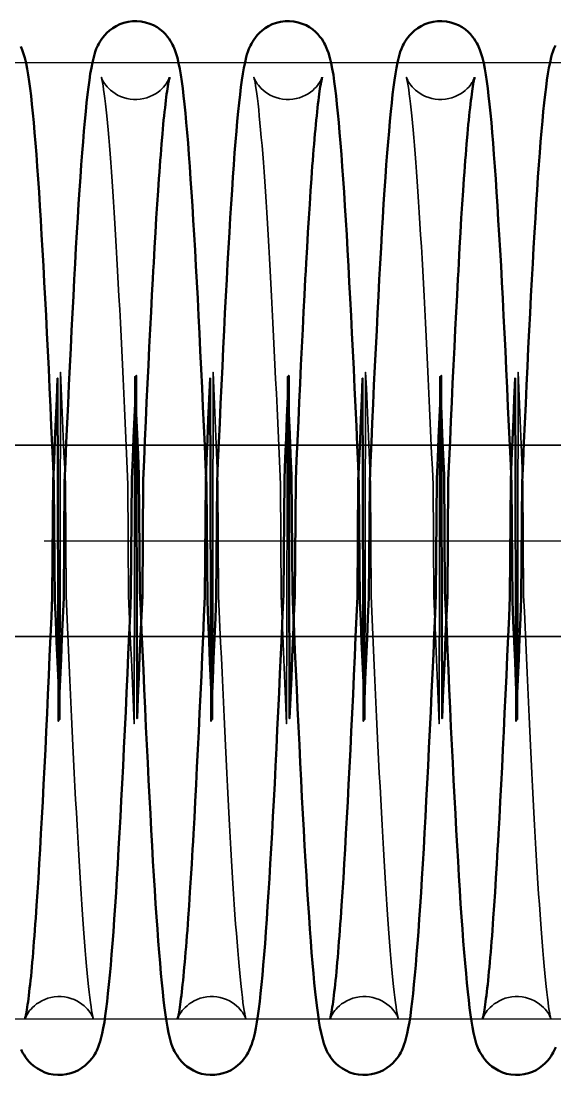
# Model space of a CAD drawing. Header units: millimetres. Extents: x 1448 to 104164, y -19509 to -89.
# Drawn here: x 58307.1 to 58362.9, y -3869 to -3758.8 of the extents above; entities that cross this region are included whole.
import ezdxf

# ---------------------------------------------------------------- set-up
doc = ezdxf.new("R2010")
doc.units = ezdxf.units.MM
doc.header["$LTSCALE"] = 60
doc.header["$MEASUREMENT"] = 0
doc.linetypes.add('CEN', pattern=[62, 60, -1, 0, -1])
doc.layers.get('0').update_dxf_attribs({"linetype": 'CONTINUOUS'})
doc.layers.add('cen', color=14, linetype='CONTINUOUS')
doc.layers.add('가려진 것(ISO)', color=7, linetype='CONTINUOUS', lineweight=35)
doc.layers.add('가시적인 것(ISO)', color=7, linetype='CONTINUOUS', lineweight=50)

# ---------------------------------------------------------------- blocks, each defined once
blk = doc.blocks.new('토션스프링 3')
at = {"layer": '가려진 것(ISO)', "flags": 128}
for points in [[(21462416.11, -50952857.63), (21462416.11, -50952857.65), (21462416.13, -50952857.7), (21462416.18, -50952857.81), (21462416.26, -50952857.97), (21462416.31, -50952858.07), (21462416.39, -50952858.19), (21462416.48, -50952858.33), (21462416.59, -50952858.48), (21462416.73, -50952858.65), (21462416.9, -50952858.82), (21462417.09, -50952859), (21462417.32, -50952859.18), (21462417.57, -50952859.35), (21462417.85, -50952859.51), (21462418.16, -50952859.65), (21462418.48, -50952859.77), (21462418.81, -50952859.86), (21462419.16, -50952859.92), (21462419.52, -50952859.95), (21462419.87, -50952859.95), (21462420.23, -50952859.92), (21462420.58, -50952859.85), (21462420.91, -50952859.76), (21462421.23, -50952859.64), (21462421.53, -50952859.49), (21462421.81, -50952859.33), (21462422.06, -50952859.16), (21462422.28, -50952858.98), (21462422.47, -50952858.8), (21462422.64, -50952858.62), (21462422.77, -50952858.46), (21462422.89, -50952858.31), (21462422.97, -50952858.17), (21462423.05, -50952858.06), (21462423.1, -50952857.95), (21462423.14, -50952857.87), (21462423.2, -50952857.74), (21462423.23, -50952857.67), (21462423.24, -50952857.63), (21462423.24, -50952857.63), (21462423.23, -50952857.67), (21462423.22, -50952857.73), (21462423.2, -50952857.81), (21462423.18, -50952857.91), (21462423.12, -50952858.17), (21462423.07, -50952858.51), (21462423, -50952858.9), (21462422.94, -50952859.35), (21462422.87, -50952859.86), (21462422.81, -50952860.41), (21462422.74, -50952861.02), (21462422.67, -50952861.68), (21462422.6, -50952862.38), (21462422.53, -50952863.13), (21462422.46, -50952863.92), (21462422.39, -50952864.76), (21462422.32, -50952865.64), (21462422.25, -50952866.56), (21462422.18, -50952867.52), (21462422.1, -50952868.53), (21462422.03, -50952869.57), (21462421.96, -50952870.65), (21462421.89, -50952871.77), (21462421.82, -50952872.92), (21462421.75, -50952874.11), (21462421.68, -50952875.33), (21462421.61, -50952876.58), (21462421.53, -50952877.86), (21462421.46, -50952879.18), (21462421.39, -50952880.53), (21462421.32, -50952881.9), (21462421.25, -50952883.31), (21462421.18, -50952884.74), (21462421.11, -50952886.2), (21462421.03, -50952887.68), (21462420.96, -50952889.18), (21462420.89, -50952890.7), (21462420.82, -50952892.23), (21462420.75, -50952893.79), (21462420.68, -50952895.37), (21462420.61, -50952896.96), (21462420.53, -50952898.58), (21462420.46, -50952900.21), (21462420.39, -50952911.85), (21462420.32, -50952913.5), (21462420.25, -50952915.16), (21462420.18, -50952916.83), (21462420.1, -50952918.5), (21462420.03, -50952920.18), (21462419.96, -50952921.86), (21462419.89, -50952923.54), (21462419.82, -50952925.23), (21462419.75, -50952888.93), (21462419.67, -50952890.62)], [(21462432.05, -50952857.63), (21462432.06, -50952857.65), (21462432.08, -50952857.7), (21462432.12, -50952857.81), (21462432.2, -50952857.97), (21462432.26, -50952858.07), (21462432.33, -50952858.19), (21462432.42, -50952858.33), (21462432.54, -50952858.48), (21462432.68, -50952858.65), (21462432.84, -50952858.82), (21462433.04, -50952859), (21462433.27, -50952859.18), (21462433.52, -50952859.35), (21462433.8, -50952859.51), (21462434.1, -50952859.65), (21462434.42, -50952859.77), (21462434.76, -50952859.86), (21462435.11, -50952859.92), (21462435.46, -50952859.95), (21462435.82, -50952859.95), (21462436.18, -50952859.92), (21462436.52, -50952859.85), (21462436.86, -50952859.76), (21462437.18, -50952859.64), (21462437.48, -50952859.49), (21462437.76, -50952859.33), (21462438.01, -50952859.16), (21462438.23, -50952858.98), (21462438.42, -50952858.8), (21462438.58, -50952858.62), (21462438.72, -50952858.46), (21462438.83, -50952858.31), (21462438.92, -50952858.17), (21462438.99, -50952858.06), (21462439.05, -50952857.95), (21462439.09, -50952857.87), (21462439.15, -50952857.74), (21462439.18, -50952857.67), (21462439.19, -50952857.63), (21462439.19, -50952857.63), (21462439.18, -50952857.67), (21462439.16, -50952857.73), (21462439.15, -50952857.81), (21462439.12, -50952857.91), (21462439.07, -50952858.17), (21462439.01, -50952858.51), (21462438.95, -50952858.9), (21462438.89, -50952859.35), (21462438.82, -50952859.86), (21462438.75, -50952860.41), (21462438.68, -50952861.02), (21462438.62, -50952861.68), (21462438.55, -50952862.38), (21462438.48, -50952863.13), (21462438.41, -50952863.92), (21462438.33, -50952864.76), (21462438.26, -50952865.64), (21462438.19, -50952866.56), (21462438.12, -50952867.52), (21462438.05, -50952868.53), (21462437.98, -50952869.57), (21462437.91, -50952870.65), (21462437.84, -50952871.77), (21462437.77, -50952872.92), (21462437.7, -50952874.11), (21462437.62, -50952875.33), (21462437.55, -50952876.58), (21462437.48, -50952877.86), (21462437.41, -50952879.18), (21462437.34, -50952880.53), (21462437.27, -50952881.9), (21462437.2, -50952883.31), (21462437.12, -50952884.74), (21462437.05, -50952886.2), (21462436.98, -50952887.68), (21462436.91, -50952889.18), (21462436.84, -50952890.7), (21462436.77, -50952892.23), (21462436.69, -50952893.79), (21462436.62, -50952895.37), (21462436.55, -50952896.96), (21462436.48, -50952898.58), (21462436.41, -50952900.21), (21462436.34, -50952911.85), (21462436.27, -50952913.5), (21462436.19, -50952915.16), (21462436.12, -50952916.83), (21462436.05, -50952918.5), (21462435.98, -50952920.18), (21462435.91, -50952921.86), (21462435.84, -50952923.54), (21462435.76, -50952925.23), (21462435.69, -50952888.93), (21462435.62, -50952890.62)], [(21462448, -50952857.63), (21462448.01, -50952857.65), (21462448.03, -50952857.7), (21462448.07, -50952857.81), (21462448.15, -50952857.97), (21462448.21, -50952858.07), (21462448.28, -50952858.19), (21462448.37, -50952858.33), (21462448.49, -50952858.48), (21462448.62, -50952858.65), (21462448.79, -50952858.82), (21462448.99, -50952859), (21462449.21, -50952859.18), (21462449.47, -50952859.35), (21462449.75, -50952859.51), (21462450.05, -50952859.65), (21462450.37, -50952859.77), (21462450.71, -50952859.86), (21462451.06, -50952859.92), (21462451.41, -50952859.95), (21462451.77, -50952859.95), (21462452.12, -50952859.92), (21462452.47, -50952859.85), (21462452.81, -50952859.76), (21462453.12, -50952859.64), (21462453.43, -50952859.49), (21462453.7, -50952859.33), (21462453.95, -50952859.16), (21462454.17, -50952858.98), (21462454.37, -50952858.8), (21462454.53, -50952858.62), (21462454.67, -50952858.46), (21462454.78, -50952858.31), (21462454.87, -50952858.17), (21462454.94, -50952858.06), (21462454.99, -50952857.95), (21462455.04, -50952857.87), (21462455.1, -50952857.74), (21462455.12, -50952857.67), (21462455.14, -50952857.63), (21462455.14, -50952857.63), (21462455.13, -50952857.67), (21462455.11, -50952857.73), (21462455.09, -50952857.81), (21462455.07, -50952857.91), (21462455.02, -50952858.17), (21462454.96, -50952858.51), (21462454.9, -50952858.9), (21462454.83, -50952859.35), (21462454.77, -50952859.86), (21462454.7, -50952860.41), (21462454.63, -50952861.02), (21462454.56, -50952861.68), (21462454.49, -50952862.38), (21462454.42, -50952863.13), (21462454.35, -50952863.92), (21462454.28, -50952864.76), (21462454.21, -50952865.64), (21462454.14, -50952866.56), (21462454.07, -50952867.52), (21462454, -50952868.53), (21462453.93, -50952869.57), (21462453.86, -50952870.65), (21462453.78, -50952871.77), (21462453.71, -50952872.92), (21462453.64, -50952874.11), (21462453.57, -50952875.33), (21462453.5, -50952876.58), (21462453.43, -50952877.86), (21462453.36, -50952879.18), (21462453.29, -50952880.53), (21462453.21, -50952881.9), (21462453.14, -50952883.31), (21462453.07, -50952884.74), (21462453, -50952886.2), (21462452.93, -50952887.68), (21462452.86, -50952889.18), (21462452.78, -50952890.7), (21462452.71, -50952892.23), (21462452.64, -50952893.79), (21462452.57, -50952895.37), (21462452.5, -50952896.96), (21462452.43, -50952898.58), (21462452.36, -50952900.21), (21462452.28, -50952911.85), (21462452.21, -50952913.5), (21462452.14, -50952915.16), (21462452.07, -50952916.83), (21462452, -50952918.5), (21462451.93, -50952920.18), (21462451.85, -50952921.86), (21462451.78, -50952923.54), (21462451.71, -50952925.23), (21462451.64, -50952888.93), (21462451.57, -50952890.62)], [(21462415.27, -50952956.08), (21462415.26, -50952956.06), (21462415.24, -50952956.01), (21462415.2, -50952955.9), (21462415.12, -50952955.74), (21462415.06, -50952955.64), (21462414.99, -50952955.52), (21462414.9, -50952955.38), (21462414.79, -50952955.23), (21462414.65, -50952955.06), (21462414.48, -50952954.89), (21462414.28, -50952954.71), (21462414.06, -50952954.53), (21462413.8, -50952954.36), (21462413.52, -50952954.2), (21462413.22, -50952954.06), (21462412.9, -50952953.94), (21462412.56, -50952953.85), (21462412.22, -50952953.79), (21462411.86, -50952953.76), (21462411.51, -50952953.76), (21462411.15, -50952953.79), (21462410.8, -50952953.86), (21462410.47, -50952953.95), (21462410.15, -50952954.07), (21462409.85, -50952954.21), (21462409.57, -50952954.37), (21462409.32, -50952954.55), (21462409.1, -50952954.73), (21462408.91, -50952954.91), (21462408.74, -50952955.08), (21462408.61, -50952955.25), (21462408.49, -50952955.4), (21462408.4, -50952955.53), (21462408.33, -50952955.65), (21462408.28, -50952955.75), (21462408.23, -50952955.84), (21462408.18, -50952955.97), (21462408.15, -50952956.04), (21462408.13, -50952956.08), (21462408.13, -50952956.08), (21462408.14, -50952956.04), (21462408.16, -50952955.99), (21462408.18, -50952955.9), (21462408.2, -50952955.8), (21462408.25, -50952955.54), (21462408.31, -50952955.21), (21462408.37, -50952954.82), (21462408.43, -50952954.37), (21462408.5, -50952953.86), (21462408.56, -50952953.3), (21462408.63, -50952952.69), (21462408.7, -50952952.03), (21462408.78, -50952951.32), (21462408.85, -50952950.57), (21462408.92, -50952949.77), (21462408.99, -50952948.93), (21462409.06, -50952948.05), (21462409.13, -50952947.13), (21462409.2, -50952946.17), (21462409.27, -50952945.16), (21462409.34, -50952944.12), (21462409.42, -50952943.03), (21462409.49, -50952941.92), (21462409.56, -50952940.76), (21462409.63, -50952939.57), (21462409.7, -50952938.35), (21462409.77, -50952937.1), (21462409.84, -50952935.82), (21462409.91, -50952934.51), (21462409.99, -50952933.16), (21462410.06, -50952931.78), (21462410.13, -50952930.38), (21462410.2, -50952928.95), (21462410.27, -50952927.49), (21462410.34, -50952926.01), (21462410.42, -50952924.51), (21462410.49, -50952922.99), (21462410.56, -50952921.45), (21462410.63, -50952919.89), (21462410.7, -50952918.32), (21462410.77, -50952916.73), (21462410.84, -50952915.12), (21462410.91, -50952913.49), (21462410.99, -50952911.85), (21462411.06, -50952900.2), (21462411.13, -50952898.54), (21462411.2, -50952896.87), (21462411.27, -50952895.2), (21462411.34, -50952893.52), (21462411.42, -50952891.84), (21462411.49, -50952890.15), (21462411.56, -50952888.47), (21462411.63, -50952924.78), (21462411.7, -50952923.09)], [(21462431.22, -50952956.08), (21462431.21, -50952956.06), (21462431.19, -50952956.01), (21462431.15, -50952955.9), (21462431.07, -50952955.74), (21462431.01, -50952955.64), (21462430.94, -50952955.52), (21462430.85, -50952955.38), (21462430.73, -50952955.23), (21462430.59, -50952955.06), (21462430.43, -50952954.89), (21462430.23, -50952954.71), (21462430.01, -50952954.53), (21462429.75, -50952954.36), (21462429.47, -50952954.2), (21462429.17, -50952954.06), (21462428.85, -50952953.94), (21462428.51, -50952953.85), (21462428.16, -50952953.79), (21462427.81, -50952953.76), (21462427.45, -50952953.76), (21462427.1, -50952953.79), (21462426.75, -50952953.86), (21462426.42, -50952953.95), (21462426.1, -50952954.07), (21462425.8, -50952954.21), (21462425.52, -50952954.37), (21462425.27, -50952954.55), (21462425.05, -50952954.73), (21462424.85, -50952954.91), (21462424.69, -50952955.08), (21462424.55, -50952955.25), (21462424.44, -50952955.4), (21462424.35, -50952955.53), (21462424.28, -50952955.65), (21462424.22, -50952955.75), (21462424.18, -50952955.84), (21462424.12, -50952955.97), (21462424.09, -50952956.04), (21462424.08, -50952956.08), (21462424.08, -50952956.08), (21462424.09, -50952956.04), (21462424.1, -50952955.99), (21462424.12, -50952955.9), (21462424.15, -50952955.8), (21462424.2, -50952955.54), (21462424.26, -50952955.21), (21462424.32, -50952954.82), (21462424.38, -50952954.37), (21462424.44, -50952953.86), (21462424.51, -50952953.3), (21462424.58, -50952952.69), (21462424.65, -50952952.03), (21462424.72, -50952951.32), (21462424.79, -50952950.57), (21462424.87, -50952949.77), (21462424.94, -50952948.93), (21462425.01, -50952948.05), (21462425.08, -50952947.13), (21462425.15, -50952946.17), (21462425.22, -50952945.16), (21462425.29, -50952944.12), (21462425.36, -50952943.03), (21462425.43, -50952941.92), (21462425.5, -50952940.76), (21462425.58, -50952939.57), (21462425.65, -50952938.35), (21462425.72, -50952937.1), (21462425.79, -50952935.82), (21462425.86, -50952934.51), (21462425.93, -50952933.16), (21462426, -50952931.78), (21462426.08, -50952930.38), (21462426.15, -50952928.95), (21462426.22, -50952927.49), (21462426.29, -50952926.01), (21462426.36, -50952924.51), (21462426.43, -50952922.99), (21462426.5, -50952921.45), (21462426.58, -50952919.89), (21462426.65, -50952918.32), (21462426.72, -50952916.73), (21462426.79, -50952915.12), (21462426.86, -50952913.49), (21462426.93, -50952911.85), (21462427.01, -50952900.2), (21462427.08, -50952898.54), (21462427.15, -50952896.87), (21462427.22, -50952895.2), (21462427.29, -50952893.52), (21462427.36, -50952891.84), (21462427.43, -50952890.15), (21462427.51, -50952888.47), (21462427.58, -50952924.78), (21462427.65, -50952923.09)], [(21462447.16, -50952956.08), (21462447.16, -50952956.06), (21462447.14, -50952956.01), (21462447.09, -50952955.9), (21462447.02, -50952955.74), (21462446.96, -50952955.64), (21462446.89, -50952955.52), (21462446.79, -50952955.38), (21462446.68, -50952955.23), (21462446.54, -50952955.06), (21462446.37, -50952954.89), (21462446.18, -50952954.71), (21462445.95, -50952954.53), (21462445.7, -50952954.36), (21462445.42, -50952954.2), (21462445.12, -50952954.06), (21462444.8, -50952953.94), (21462444.46, -50952953.85), (21462444.11, -50952953.79), (21462443.75, -50952953.76), (21462443.4, -50952953.76), (21462443.05, -50952953.79), (21462442.7, -50952953.86), (21462442.36, -50952953.95), (21462442.04, -50952954.07), (21462441.74, -50952954.21), (21462441.47, -50952954.37), (21462441.21, -50952954.55), (21462440.99, -50952954.73), (21462440.8, -50952954.91), (21462440.64, -50952955.08), (21462440.5, -50952955.25), (21462440.39, -50952955.4), (21462440.3, -50952955.53), (21462440.23, -50952955.65), (21462440.17, -50952955.75), (21462440.13, -50952955.84), (21462440.07, -50952955.97), (21462440.04, -50952956.04), (21462440.03, -50952956.08), (21462440.03, -50952956.08), (21462440.04, -50952956.04), (21462440.05, -50952955.99), (21462440.07, -50952955.9), (21462440.09, -50952955.8), (21462440.15, -50952955.54), (21462440.2, -50952955.21), (21462440.26, -50952954.82), (21462440.33, -50952954.37), (21462440.39, -50952953.86), (21462440.46, -50952953.3), (21462440.53, -50952952.69), (21462440.6, -50952952.03), (21462440.67, -50952951.32), (21462440.74, -50952950.57), (21462440.81, -50952949.77), (21462440.88, -50952948.93), (21462440.95, -50952948.05), (21462441.02, -50952947.13), (21462441.1, -50952946.17), (21462441.17, -50952945.16), (21462441.24, -50952944.12), (21462441.31, -50952943.03), (21462441.38, -50952941.92), (21462441.45, -50952940.76), (21462441.52, -50952939.57), (21462441.59, -50952938.35), (21462441.67, -50952937.1), (21462441.74, -50952935.82), (21462441.81, -50952934.51), (21462441.88, -50952933.16), (21462441.95, -50952931.78), (21462442.02, -50952930.38), (21462442.09, -50952928.95), (21462442.17, -50952927.49), (21462442.24, -50952926.01), (21462442.31, -50952924.51), (21462442.38, -50952922.99), (21462442.45, -50952921.45), (21462442.52, -50952919.89), (21462442.59, -50952918.32), (21462442.67, -50952916.73), (21462442.74, -50952915.12), (21462442.81, -50952913.49), (21462442.88, -50952911.85), (21462442.95, -50952900.2), (21462443.02, -50952898.54), (21462443.1, -50952896.87), (21462443.17, -50952895.2), (21462443.24, -50952893.52), (21462443.31, -50952891.84), (21462443.38, -50952890.15), (21462443.45, -50952888.47), (21462443.52, -50952924.78), (21462443.6, -50952923.09)], [(21462463.11, -50952956.08), (21462463.1, -50952956.06), (21462463.08, -50952956.01), (21462463.04, -50952955.9), (21462462.96, -50952955.74), (21462462.9, -50952955.64), (21462462.83, -50952955.52), (21462462.74, -50952955.38), (21462462.63, -50952955.23), (21462462.49, -50952955.06), (21462462.32, -50952954.89), (21462462.12, -50952954.71), (21462461.9, -50952954.53), (21462461.65, -50952954.36), (21462461.37, -50952954.2), (21462461.06, -50952954.06), (21462460.74, -50952953.94), (21462460.41, -50952953.85), (21462460.06, -50952953.79), (21462459.7, -50952953.76), (21462459.35, -50952953.76), (21462458.99, -50952953.79), (21462458.64, -50952953.86), (21462458.31, -50952953.95), (21462457.99, -50952954.07), (21462457.69, -50952954.21), (21462457.41, -50952954.37), (21462457.16, -50952954.55), (21462456.94, -50952954.73), (21462456.75, -50952954.91), (21462456.58, -50952955.08), (21462456.45, -50952955.25), (21462456.33, -50952955.4), (21462456.24, -50952955.53), (21462456.17, -50952955.65), (21462456.12, -50952955.75), (21462456.07, -50952955.84), (21462456.02, -50952955.97), (21462455.99, -50952956.04), (21462455.97, -50952956.08), (21462455.97, -50952956.08), (21462455.98, -50952956.04), (21462456, -50952955.99), (21462456.02, -50952955.9), (21462456.04, -50952955.8), (21462456.09, -50952955.54), (21462456.15, -50952955.21), (21462456.21, -50952954.82), (21462456.27, -50952954.37), (21462456.34, -50952953.86), (21462456.41, -50952953.3), (21462456.47, -50952952.69), (21462456.55, -50952952.03), (21462456.62, -50952951.32), (21462456.69, -50952950.57), (21462456.76, -50952949.77), (21462456.83, -50952948.93), (21462456.9, -50952948.05), (21462456.97, -50952947.13), (21462457.04, -50952946.17), (21462457.11, -50952945.16), (21462457.18, -50952944.12), (21462457.26, -50952943.03), (21462457.33, -50952941.92), (21462457.4, -50952940.76), (21462457.47, -50952939.57), (21462457.54, -50952938.35), (21462457.61, -50952937.1), (21462457.68, -50952935.82), (21462457.75, -50952934.51), (21462457.83, -50952933.16), (21462457.9, -50952931.78), (21462457.97, -50952930.38), (21462458.04, -50952928.95), (21462458.11, -50952927.49), (21462458.18, -50952926.01), (21462458.26, -50952924.51), (21462458.33, -50952922.99), (21462458.4, -50952921.45), (21462458.47, -50952919.89), (21462458.54, -50952918.32), (21462458.61, -50952916.73), (21462458.68, -50952915.12), (21462458.76, -50952913.49), (21462458.83, -50952911.85), (21462458.9, -50952900.2), (21462458.97, -50952898.54), (21462459.04, -50952896.87), (21462459.11, -50952895.2), (21462459.19, -50952893.52), (21462459.26, -50952891.84), (21462459.33, -50952890.15), (21462459.4, -50952888.47), (21462459.47, -50952924.78), (21462459.54, -50952923.09)]]:
    blk.add_lwpolyline(points, dxfattribs=at)
at = {"layer": '가시적인 것(ISO)', "flags": 128}
for points in [[(21462407.66, -50952854.31), (21462407.82, -50952854.66), (21462407.94, -50952854.97), (21462408.02, -50952855.25), (21462408.09, -50952855.53), (21462408.22, -50952856.08), (21462408.34, -50952856.66), (21462408.45, -50952857.28), (21462408.55, -50952857.94), (21462408.64, -50952858.66), (21462408.74, -50952859.45), (21462408.84, -50952860.3), (21462408.93, -50952861.22), (21462409.02, -50952862.21), (21462409.12, -50952863.26), (21462409.21, -50952864.37), (21462409.3, -50952865.55), (21462409.4, -50952866.79), (21462409.49, -50952868.08), (21462409.58, -50952869.44), (21462409.67, -50952870.86), (21462409.76, -50952872.33), (21462409.85, -50952873.87), (21462409.95, -50952875.46), (21462410.04, -50952877.1), (21462410.13, -50952878.79), (21462410.22, -50952880.52), (21462410.31, -50952882.3), (21462410.4, -50952884.11), (21462410.5, -50952885.97), (21462410.59, -50952887.87), (21462410.68, -50952889.81), (21462410.77, -50952891.79), (21462410.86, -50952893.79), (21462410.96, -50952895.83), (21462411.05, -50952897.88), (21462411.14, -50952899.96), (21462411.23, -50952912.05), (21462411.32, -50952914.16), (21462411.41, -50952916.29), (21462411.5, -50952918.44), (21462411.6, -50952920.6), (21462411.69, -50952922.76), (21462411.78, -50952924.93), (21462411.87, -50952889.1), (21462411.96, -50952891.26), (21462412.05, -50952893.41), (21462412.14, -50952895.55), (21462412.24, -50952897.69), (21462412.33, -50952899.82), (21462412.42, -50952911.94), (21462412.51, -50952914.04), (21462412.6, -50952916.11), (21462412.7, -50952918.16), (21462412.79, -50952920.18), (21462412.88, -50952922.16), (21462412.97, -50952924.12), (21462413.06, -50952926.04), (21462413.15, -50952927.93), (21462413.24, -50952929.78), (21462413.34, -50952931.59), (21462413.43, -50952933.35), (21462413.52, -50952935.07), (21462413.61, -50952936.73), (21462413.66, -50952937.54), (21462413.7, -50952938.34), (21462413.79, -50952939.89), (21462413.88, -50952941.39), (21462413.97, -50952942.84), (21462414.07, -50952944.23), (21462414.16, -50952945.55), (21462414.2, -50952946.19), (21462414.25, -50952946.81), (21462414.29, -50952947.42), (21462414.34, -50952948), (21462414.38, -50952948.57), (21462414.43, -50952949.12), (21462414.47, -50952949.66), (21462414.52, -50952950.17), (21462414.56, -50952950.67), (21462414.61, -50952951.15), (21462414.65, -50952951.62), (21462414.7, -50952952.06), (21462414.74, -50952952.49), (21462414.79, -50952952.89), (21462414.83, -50952953.27), (21462414.87, -50952953.64), (21462414.92, -50952953.98), (21462414.96, -50952954.3), (21462415, -50952954.6), (21462415.04, -50952954.88), (21462415.08, -50952955.13), (21462415.12, -50952955.36), (21462415.16, -50952955.56), (21462415.19, -50952955.73), (21462415.22, -50952955.88), (21462415.24, -50952955.98), (21462415.26, -50952956.05), (21462415.27, -50952956.08)], [(21462411.7, -50952923.09), (21462411.79, -50952920.93), (21462411.88, -50952918.77), (21462411.98, -50952916.62), (21462412.07, -50952914.48), (21462412.16, -50952912.36), (21462412.25, -50952900.26), (21462412.34, -50952898.19), (21462412.43, -50952896.13), (21462412.53, -50952894.1), (21462412.62, -50952892.09), (21462412.71, -50952890.11), (21462412.8, -50952888.16), (21462412.89, -50952886.25), (21462412.98, -50952884.38), (21462413.08, -50952882.56), (21462413.17, -50952880.78), (21462413.26, -50952879.04), (21462413.35, -50952877.35), (21462413.44, -50952875.7), (21462413.53, -50952874.1), (21462413.63, -50952872.56), (21462413.72, -50952871.07), (21462413.81, -50952869.64), (21462413.9, -50952868.27), (21462414, -50952866.96), (21462414.09, -50952865.72), (21462414.18, -50952864.53), (21462414.27, -50952863.41), (21462414.36, -50952862.36), (21462414.46, -50952861.37), (21462414.55, -50952860.44), (21462414.65, -50952859.58), (21462414.74, -50952858.79), (21462414.84, -50952858.06), (21462414.94, -50952857.39), (21462415.04, -50952856.76), (21462415.16, -50952856.17), (21462415.29, -50952855.61), (21462415.46, -50952855.06), (21462415.57, -50952854.75), (21462415.7, -50952854.43), (21462415.79, -50952854.25), (21462415.89, -50952854.05), (21462416.01, -50952853.85), (21462416.15, -50952853.63), (21462416.33, -50952853.39), (21462416.54, -50952853.14), (21462416.79, -50952852.89), (21462417.08, -50952852.65), (21462417.41, -50952852.41), (21462417.78, -50952852.2), (21462418.18, -50952852.03), (21462418.61, -50952851.89), (21462419.06, -50952851.8), (21462419.52, -50952851.76), (21462419.99, -50952851.77), (21462420.44, -50952851.83), (21462420.89, -50952851.93), (21462421.31, -50952852.09), (21462421.7, -50952852.28), (21462422.06, -50952852.49), (21462422.38, -50952852.73), (21462422.65, -50952852.98), (21462422.89, -50952853.23), (21462423.08, -50952853.47), (21462423.25, -50952853.7), (21462423.39, -50952853.92), (21462423.5, -50952854.12), (21462423.61, -50952854.31), (21462423.77, -50952854.66), (21462423.88, -50952854.97), (21462423.97, -50952855.25), (21462424.04, -50952855.53), (21462424.17, -50952856.08), (21462424.29, -50952856.66), (21462424.39, -50952857.28), (21462424.49, -50952857.94), (21462424.59, -50952858.66), (21462424.69, -50952859.45), (21462424.78, -50952860.3), (21462424.88, -50952861.22), (21462424.97, -50952862.21), (21462425.06, -50952863.26), (21462425.16, -50952864.37), (21462425.25, -50952865.55), (21462425.34, -50952866.79), (21462425.43, -50952868.08), (21462425.53, -50952869.44), (21462425.62, -50952870.86), (21462425.71, -50952872.33), (21462425.8, -50952873.87), (21462425.89, -50952875.46), (21462425.99, -50952877.1), (21462426.08, -50952878.79), (21462426.17, -50952880.52), (21462426.26, -50952882.3), (21462426.35, -50952884.11), (21462426.44, -50952885.97), (21462426.53, -50952887.87), (21462426.63, -50952889.81), (21462426.72, -50952891.79), (21462426.81, -50952893.79), (21462426.9, -50952895.83), (21462426.99, -50952897.88), (21462427.08, -50952899.96), (21462427.18, -50952912.05), (21462427.27, -50952914.16), (21462427.36, -50952916.29), (21462427.45, -50952918.44), (21462427.54, -50952920.6), (21462427.63, -50952922.76), (21462427.73, -50952924.93), (21462427.82, -50952889.1), (21462427.91, -50952891.26), (21462428, -50952893.41), (21462428.09, -50952895.55), (21462428.18, -50952897.69), (21462428.28, -50952899.82), (21462428.37, -50952911.94), (21462428.46, -50952914.04), (21462428.55, -50952916.11), (21462428.64, -50952918.16), (21462428.73, -50952920.18), (21462428.82, -50952922.16), (21462428.92, -50952924.12), (21462429.01, -50952926.04), (21462429.1, -50952927.93), (21462429.19, -50952929.78), (21462429.28, -50952931.59), (21462429.37, -50952933.35), (21462429.47, -50952935.07), (21462429.56, -50952936.73), (21462429.6, -50952937.54), (21462429.65, -50952938.34), (21462429.74, -50952939.89), (21462429.83, -50952941.39), (21462429.92, -50952942.84), (21462430.01, -50952944.23), (21462430.1, -50952945.55), (21462430.15, -50952946.19), (21462430.2, -50952946.81), (21462430.24, -50952947.42), (21462430.29, -50952948), (21462430.33, -50952948.57), (21462430.38, -50952949.12), (21462430.42, -50952949.66), (21462430.47, -50952950.17), (21462430.51, -50952950.67), (21462430.56, -50952951.15), (21462430.6, -50952951.62), (21462430.64, -50952952.06), (21462430.69, -50952952.49), (21462430.73, -50952952.89), (21462430.78, -50952953.27), (21462430.82, -50952953.64), (21462430.86, -50952953.98), (21462430.9, -50952954.3), (21462430.95, -50952954.6), (21462430.99, -50952954.88), (21462431.03, -50952955.13), (21462431.07, -50952955.36), (21462431.1, -50952955.56), (21462431.14, -50952955.73), (21462431.17, -50952955.88), (21462431.19, -50952955.98), (21462431.21, -50952956.05), (21462431.22, -50952956.08)], [(21462427.65, -50952923.09), (21462427.74, -50952920.93), (21462427.83, -50952918.77), (21462427.92, -50952916.62), (21462428.02, -50952914.48), (21462428.11, -50952912.36), (21462428.2, -50952900.26), (21462428.29, -50952898.19), (21462428.38, -50952896.13), (21462428.47, -50952894.1), (21462428.56, -50952892.09), (21462428.66, -50952890.11), (21462428.75, -50952888.16), (21462428.84, -50952886.25), (21462428.93, -50952884.38), (21462429.02, -50952882.56), (21462429.11, -50952880.78), (21462429.21, -50952879.04), (21462429.3, -50952877.35), (21462429.39, -50952875.7), (21462429.48, -50952874.1), (21462429.57, -50952872.56), (21462429.67, -50952871.07), (21462429.76, -50952869.64), (21462429.85, -50952868.27), (21462429.94, -50952866.96), (21462430.03, -50952865.72), (21462430.13, -50952864.53), (21462430.22, -50952863.41), (21462430.31, -50952862.36), (21462430.41, -50952861.37), (21462430.5, -50952860.44), (21462430.59, -50952859.58), (21462430.69, -50952858.79), (21462430.78, -50952858.06), (21462430.88, -50952857.39), (21462430.99, -50952856.76), (21462431.11, -50952856.17), (21462431.24, -50952855.61), (21462431.4, -50952855.06), (21462431.51, -50952854.75), (21462431.65, -50952854.42), (21462431.73, -50952854.25), (21462431.84, -50952854.05), (21462431.96, -50952853.85), (21462432.1, -50952853.63), (21462432.28, -50952853.39), (21462432.49, -50952853.14), (21462432.73, -50952852.89), (21462433.03, -50952852.65), (21462433.36, -50952852.41), (21462433.73, -50952852.2), (21462434.13, -50952852.03), (21462434.56, -50952851.89), (21462435.01, -50952851.8), (21462435.47, -50952851.76), (21462435.93, -50952851.77), (21462436.39, -50952851.83), (21462436.83, -50952851.93), (21462437.26, -50952852.09), (21462437.65, -50952852.28), (21462438.01, -50952852.49), (21462438.32, -50952852.73), (21462438.6, -50952852.98), (21462438.83, -50952853.23), (21462439.03, -50952853.47), (21462439.2, -50952853.7), (21462439.33, -50952853.92), (21462439.45, -50952854.12), (21462439.55, -50952854.31), (21462439.71, -50952854.66), (21462439.83, -50952854.97), (21462439.92, -50952855.25), (21462439.99, -50952855.53), (21462440.11, -50952856.08), (21462440.23, -50952856.66), (21462440.34, -50952857.28), (21462440.44, -50952857.94), (21462440.54, -50952858.66), (21462440.63, -50952859.45), (21462440.73, -50952860.3), (21462440.82, -50952861.22), (21462440.92, -50952862.21), (21462441.01, -50952863.26), (21462441.1, -50952864.37), (21462441.2, -50952865.55), (21462441.29, -50952866.79), (21462441.38, -50952868.08), (21462441.47, -50952869.44), (21462441.56, -50952870.86), (21462441.66, -50952872.33), (21462441.75, -50952873.87), (21462441.84, -50952875.46), (21462441.93, -50952877.1), (21462442.02, -50952878.79), (21462442.12, -50952880.52), (21462442.21, -50952882.3), (21462442.3, -50952884.11), (21462442.39, -50952885.97), (21462442.48, -50952887.87), (21462442.57, -50952889.81), (21462442.67, -50952891.79), (21462442.76, -50952893.79), (21462442.85, -50952895.83), (21462442.94, -50952897.88), (21462443.03, -50952899.96), (21462443.12, -50952912.05), (21462443.21, -50952914.16), (21462443.31, -50952916.29), (21462443.4, -50952918.44), (21462443.49, -50952920.6), (21462443.58, -50952922.76), (21462443.67, -50952924.93), (21462443.76, -50952889.1), (21462443.86, -50952891.26), (21462443.95, -50952893.41), (21462444.04, -50952895.55), (21462444.13, -50952897.69), (21462444.22, -50952899.82), (21462444.31, -50952911.94), (21462444.41, -50952914.04), (21462444.5, -50952916.11), (21462444.59, -50952918.16), (21462444.68, -50952920.18), (21462444.77, -50952922.16), (21462444.86, -50952924.12), (21462444.95, -50952926.04), (21462445.05, -50952927.93), (21462445.14, -50952929.78), (21462445.23, -50952931.59), (21462445.32, -50952933.35), (21462445.41, -50952935.07), (21462445.5, -50952936.73), (21462445.55, -50952937.54), (21462445.59, -50952938.34), (21462445.69, -50952939.89), (21462445.78, -50952941.39), (21462445.87, -50952942.84), (21462445.96, -50952944.23), (21462446.05, -50952945.55), (21462446.1, -50952946.19), (21462446.14, -50952946.81), (21462446.19, -50952947.42), (21462446.23, -50952948), (21462446.28, -50952948.57), (21462446.32, -50952949.12), (21462446.37, -50952949.66), (21462446.41, -50952950.17), (21462446.46, -50952950.67), (21462446.5, -50952951.15), (21462446.55, -50952951.62), (21462446.59, -50952952.06), (21462446.64, -50952952.49), (21462446.68, -50952952.89), (21462446.72, -50952953.27), (21462446.77, -50952953.64), (21462446.81, -50952953.98), (21462446.85, -50952954.3), (21462446.89, -50952954.6), (21462446.93, -50952954.88), (21462446.97, -50952955.13), (21462447.01, -50952955.36), (21462447.05, -50952955.56), (21462447.08, -50952955.73), (21462447.11, -50952955.88), (21462447.14, -50952955.98), (21462447.16, -50952956.05), (21462447.16, -50952956.08)], [(21462443.6, -50952923.09), (21462443.69, -50952920.93), (21462443.78, -50952918.77), (21462443.87, -50952916.62), (21462443.96, -50952914.48), (21462444.05, -50952912.36), (21462444.15, -50952900.26), (21462444.24, -50952898.19), (21462444.33, -50952896.13), (21462444.42, -50952894.1), (21462444.51, -50952892.09), (21462444.6, -50952890.11), (21462444.69, -50952888.16), (21462444.79, -50952886.25), (21462444.88, -50952884.38), (21462444.97, -50952882.56), (21462445.06, -50952880.78), (21462445.15, -50952879.04), (21462445.24, -50952877.35), (21462445.34, -50952875.7), (21462445.43, -50952874.1), (21462445.52, -50952872.56), (21462445.61, -50952871.07), (21462445.7, -50952869.64), (21462445.8, -50952868.27), (21462445.89, -50952866.96), (21462445.98, -50952865.72), (21462446.07, -50952864.53), (21462446.17, -50952863.41), (21462446.26, -50952862.36), (21462446.35, -50952861.37), (21462446.45, -50952860.44), (21462446.54, -50952859.58), (21462446.63, -50952858.79), (21462446.73, -50952858.06), (21462446.83, -50952857.39), (21462446.94, -50952856.76), (21462447.06, -50952856.17), (21462447.19, -50952855.61), (21462447.35, -50952855.06), (21462447.46, -50952854.75), (21462447.6, -50952854.42), (21462447.68, -50952854.24), (21462447.78, -50952854.05), (21462447.9, -50952853.85), (21462448.05, -50952853.62), (21462448.22, -50952853.39), (21462448.43, -50952853.14), (21462448.68, -50952852.89), (21462448.97, -50952852.65), (21462449.31, -50952852.41), (21462449.67, -50952852.2), (21462450.08, -50952852.03), (21462450.51, -50952851.89), (21462450.96, -50952851.8), (21462451.42, -50952851.76), (21462451.88, -50952851.77), (21462452.34, -50952851.83), (21462452.78, -50952851.93), (21462453.2, -50952852.09), (21462453.6, -50952852.28), (21462453.95, -50952852.49), (21462454.27, -50952852.73), (21462454.55, -50952852.98), (21462454.78, -50952853.23), (21462454.98, -50952853.47), (21462455.14, -50952853.7), (21462455.28, -50952853.92), (21462455.4, -50952854.12), (21462455.5, -50952854.31), (21462455.66, -50952854.66), (21462455.78, -50952854.97), (21462455.86, -50952855.25), (21462455.93, -50952855.53), (21462456.06, -50952856.08), (21462456.18, -50952856.66), (21462456.29, -50952857.28), (21462456.39, -50952857.94), (21462456.48, -50952858.66), (21462456.58, -50952859.45), (21462456.68, -50952860.3), (21462456.77, -50952861.22), (21462456.87, -50952862.21), (21462456.96, -50952863.26), (21462457.05, -50952864.37), (21462457.14, -50952865.55), (21462457.24, -50952866.79), (21462457.33, -50952868.08), (21462457.42, -50952869.44), (21462457.51, -50952870.86), (21462457.6, -50952872.33), (21462457.7, -50952873.87), (21462457.79, -50952875.46), (21462457.88, -50952877.1), (21462457.97, -50952878.79), (21462458.06, -50952880.52), (21462458.15, -50952882.3), (21462458.25, -50952884.11), (21462458.34, -50952885.97), (21462458.43, -50952887.87), (21462458.52, -50952889.81), (21462458.61, -50952891.79), (21462458.7, -50952893.79), (21462458.8, -50952895.83), (21462458.89, -50952897.88), (21462458.98, -50952899.96), (21462459.07, -50952912.05), (21462459.16, -50952914.16), (21462459.25, -50952916.29), (21462459.34, -50952918.44), (21462459.44, -50952920.6), (21462459.53, -50952922.76), (21462459.62, -50952924.93), (21462459.71, -50952889.1), (21462459.8, -50952891.26), (21462459.89, -50952893.41), (21462459.99, -50952895.55), (21462460.08, -50952897.69), (21462460.17, -50952899.82), (21462460.26, -50952911.94), (21462460.35, -50952914.04), (21462460.44, -50952916.11), (21462460.54, -50952918.16), (21462460.63, -50952920.18), (21462460.72, -50952922.16), (21462460.81, -50952924.12), (21462460.9, -50952926.04), (21462460.99, -50952927.93), (21462461.08, -50952929.78), (21462461.18, -50952931.59), (21462461.27, -50952933.35), (21462461.36, -50952935.07), (21462461.45, -50952936.73), (21462461.5, -50952937.54), (21462461.54, -50952938.34), (21462461.63, -50952939.89), (21462461.72, -50952941.39), (21462461.82, -50952942.84), (21462461.91, -50952944.23), (21462462, -50952945.55), (21462462.04, -50952946.19), (21462462.09, -50952946.81), (21462462.13, -50952947.42), (21462462.18, -50952948), (21462462.22, -50952948.57), (21462462.27, -50952949.12), (21462462.31, -50952949.66), (21462462.36, -50952950.17), (21462462.4, -50952950.67), (21462462.45, -50952951.15), (21462462.49, -50952951.62), (21462462.54, -50952952.06), (21462462.58, -50952952.49), (21462462.63, -50952952.89), (21462462.67, -50952953.27), (21462462.71, -50952953.64), (21462462.76, -50952953.98), (21462462.8, -50952954.3), (21462462.84, -50952954.6), (21462462.88, -50952954.88), (21462462.92, -50952955.13), (21462462.96, -50952955.36), (21462463, -50952955.56), (21462463.03, -50952955.73), (21462463.06, -50952955.88), (21462463.09, -50952955.98), (21462463.1, -50952956.05), (21462463.11, -50952956.08)], [(21462459.54, -50952923.09), (21462459.63, -50952920.93), (21462459.73, -50952918.77), (21462459.82, -50952916.62), (21462459.91, -50952914.48), (21462460, -50952912.36), (21462460.09, -50952900.26), (21462460.18, -50952898.19), (21462460.27, -50952896.13), (21462460.37, -50952894.1), (21462460.46, -50952892.09), (21462460.55, -50952890.11), (21462460.64, -50952888.16), (21462460.73, -50952886.25), (21462460.83, -50952884.38), (21462460.92, -50952882.55), (21462461.01, -50952880.77), (21462461.1, -50952879.04), (21462461.19, -50952877.35), (21462461.28, -50952875.7), (21462461.38, -50952874.1), (21462461.47, -50952872.56), (21462461.56, -50952871.07), (21462461.65, -50952869.64), (21462461.74, -50952868.27), (21462461.84, -50952866.96), (21462461.93, -50952865.72), (21462462.02, -50952864.53), (21462462.11, -50952863.41), (21462462.21, -50952862.36), (21462462.3, -50952861.37), (21462462.39, -50952860.44), (21462462.49, -50952859.58), (21462462.58, -50952858.79), (21462462.68, -50952858.06), (21462462.78, -50952857.39), (21462462.88, -50952856.76), (21462463, -50952856.17), (21462463.13, -50952855.61), (21462463.3, -50952855.06), (21462463.41, -50952854.75), (21462463.54, -50952854.42)], [(21462419.67, -50952890.62), (21462419.58, -50952892.78), (21462419.49, -50952894.94), (21462419.4, -50952897.09), (21462419.31, -50952899.22), (21462419.22, -50952911.34), (21462419.13, -50952913.43), (21462419.03, -50952915.51), (21462418.94, -50952917.57), (21462418.85, -50952919.6), (21462418.76, -50952921.61), (21462418.67, -50952923.59), (21462418.58, -50952925.54), (21462418.48, -50952927.45), (21462418.39, -50952929.31), (21462418.3, -50952931.13), (21462418.21, -50952932.91), (21462418.12, -50952934.65), (21462418.03, -50952936.35), (21462417.93, -50952938), (21462417.84, -50952939.59), (21462417.75, -50952941.14), (21462417.66, -50952942.62), (21462417.57, -50952944.05), (21462417.48, -50952945.42), (21462417.38, -50952946.72), (21462417.29, -50952947.97), (21462417.2, -50952949.15), (21462417.11, -50952950.28), (21462417.01, -50952951.34), (21462416.92, -50952952.33), (21462416.82, -50952953.26), (21462416.73, -50952954.13), (21462416.63, -50952954.93), (21462416.54, -50952955.66), (21462416.44, -50952956.33), (21462416.33, -50952956.95), (21462416.21, -50952957.54), (21462416.09, -50952958.09), (21462415.94, -50952958.65), (21462415.84, -50952958.95), (21462415.69, -50952959.28), (21462415.6, -50952959.46), (21462415.49, -50952959.66), (21462415.37, -50952959.86), (21462415.22, -50952960.08), (21462415.05, -50952960.32), (21462414.84, -50952960.57), (21462414.59, -50952960.82), (21462414.3, -50952961.06), (21462413.97, -50952961.29), (21462413.6, -50952961.5), (21462413.19, -50952961.68), (21462412.76, -50952961.82), (21462412.32, -50952961.91), (21462411.85, -50952961.95), (21462411.39, -50952961.94), (21462410.93, -50952961.88), (21462410.49, -50952961.78), (21462410.07, -50952961.62), (21462409.68, -50952961.44), (21462409.32, -50952961.22), (21462409, -50952960.98), (21462408.72, -50952960.73), (21462408.49, -50952960.48), (21462408.29, -50952960.24), (21462408.13, -50952960.01), (21462407.99, -50952959.79), (21462407.88, -50952959.59), (21462407.78, -50952959.4), (21462407.63, -50952959.06)], [(21462435.62, -50952890.62), (21462435.53, -50952892.78), (21462435.44, -50952894.94), (21462435.35, -50952897.09), (21462435.25, -50952899.22), (21462435.16, -50952911.34), (21462435.07, -50952913.43), (21462434.98, -50952915.51), (21462434.89, -50952917.57), (21462434.8, -50952919.6), (21462434.71, -50952921.61), (21462434.61, -50952923.59), (21462434.52, -50952925.54), (21462434.43, -50952927.45), (21462434.34, -50952929.31), (21462434.25, -50952931.13), (21462434.16, -50952932.91), (21462434.06, -50952934.65), (21462433.97, -50952936.35), (21462433.88, -50952938), (21462433.79, -50952939.59), (21462433.7, -50952941.14), (21462433.61, -50952942.62), (21462433.51, -50952944.05), (21462433.42, -50952945.42), (21462433.33, -50952946.72), (21462433.24, -50952947.97), (21462433.15, -50952949.15), (21462433.05, -50952950.28), (21462432.96, -50952951.34), (21462432.87, -50952952.33), (21462432.77, -50952953.26), (21462432.68, -50952954.13), (21462432.58, -50952954.93), (21462432.48, -50952955.66), (21462432.38, -50952956.33), (21462432.28, -50952956.95), (21462432.16, -50952957.54), (21462432.03, -50952958.09), (21462431.89, -50952958.65), (21462431.78, -50952958.95), (21462431.64, -50952959.28), (21462431.55, -50952959.46), (21462431.44, -50952959.66), (21462431.31, -50952959.86), (21462431.17, -50952960.08), (21462430.99, -50952960.32), (21462430.78, -50952960.57), (21462430.54, -50952960.82), (21462430.25, -50952961.06), (21462429.91, -50952961.29), (21462429.54, -50952961.5), (21462429.14, -50952961.68), (21462428.71, -50952961.82), (21462428.26, -50952961.91), (21462427.8, -50952961.95), (21462427.34, -50952961.94), (21462426.88, -50952961.88), (21462426.44, -50952961.78), (21462426.02, -50952961.62), (21462425.62, -50952961.44), (21462425.27, -50952961.22), (21462424.95, -50952960.98), (21462424.67, -50952960.73), (21462424.44, -50952960.48), (21462424.24, -50952960.24), (21462424.08, -50952960.01), (21462423.94, -50952959.79), (21462423.83, -50952959.59), (21462423.73, -50952959.4), (21462423.58, -50952959.06), (21462423.46, -50952958.75), (21462423.37, -50952958.46), (21462423.29, -50952958.19), (21462423.16, -50952957.63), (21462423.04, -50952957.05), (21462422.93, -50952956.43), (21462422.83, -50952955.77), (21462422.73, -50952955.05), (21462422.64, -50952954.27), (21462422.54, -50952953.42), (21462422.45, -50952952.5), (21462422.35, -50952951.52), (21462422.26, -50952950.48), (21462422.17, -50952949.37), (21462422.08, -50952948.2), (21462421.98, -50952946.97), (21462421.89, -50952945.67), (21462421.8, -50952944.31), (21462421.71, -50952942.89), (21462421.62, -50952941.41), (21462421.52, -50952939.87), (21462421.43, -50952938.29), (21462421.34, -50952936.65), (21462421.25, -50952934.97), (21462421.16, -50952933.24), (21462421.07, -50952931.47), (21462420.97, -50952929.65), (21462420.88, -50952927.79), (21462420.79, -50952925.88), (21462420.7, -50952923.94), (21462420.61, -50952921.97), (21462420.52, -50952919.97), (21462420.42, -50952917.94), (21462420.33, -50952915.89), (21462420.24, -50952913.82), (21462420.15, -50952911.72), (21462420.06, -50952899.61), (21462419.97, -50952897.47), (21462419.87, -50952895.32), (21462419.78, -50952893.17), (21462419.69, -50952891), (21462419.6, -50952888.84), (21462419.51, -50952924.68), (21462419.42, -50952922.52), (21462419.33, -50952920.37), (21462419.23, -50952918.22), (21462419.14, -50952916.08), (21462419.05, -50952913.95), (21462418.96, -50952911.83), (21462418.87, -50952899.73), (21462418.78, -50952897.66), (21462418.68, -50952895.61), (21462418.59, -50952893.6), (21462418.5, -50952891.61), (21462418.41, -50952889.66), (21462418.32, -50952887.73), (21462418.23, -50952885.84), (21462418.14, -50952883.99), (21462418.04, -50952882.18), (21462417.95, -50952880.41), (21462417.86, -50952878.7), (21462417.81, -50952877.86), (21462417.77, -50952877.04), (21462417.68, -50952875.43), (21462417.59, -50952873.87), (21462417.5, -50952872.36), (21462417.4, -50952870.91), (21462417.31, -50952869.52), (21462417.22, -50952868.2), (21462417.18, -50952867.56), (21462417.13, -50952866.93), (21462417.09, -50952866.33), (21462417.04, -50952865.74), (21462417, -50952865.17), (21462416.95, -50952864.62), (21462416.86, -50952863.56), (21462416.81, -50952863.06), (21462416.77, -50952862.58), (21462416.72, -50952862.11), (21462416.68, -50952861.66), (21462416.63, -50952861.23), (21462416.59, -50952860.82), (21462416.54, -50952860.44), (21462416.5, -50952860.07), (21462416.45, -50952859.72), (21462416.41, -50952859.4), (21462416.37, -50952859.1), (21462416.33, -50952858.83), (21462416.29, -50952858.58), (21462416.26, -50952858.35), (21462416.22, -50952858.15), (21462416.19, -50952857.98), (21462416.16, -50952857.83), (21462416.13, -50952857.72), (21462416.11, -50952857.65), (21462416.11, -50952857.63)], [(21462451.57, -50952890.62), (21462451.48, -50952892.78), (21462451.39, -50952894.94), (21462451.29, -50952897.09), (21462451.2, -50952899.22), (21462451.11, -50952911.34), (21462451.02, -50952913.43), (21462450.93, -50952915.51), (21462450.84, -50952917.57), (21462450.74, -50952919.6), (21462450.65, -50952921.61), (21462450.56, -50952923.59), (21462450.47, -50952925.54), (21462450.38, -50952927.45), (21462450.29, -50952929.31), (21462450.19, -50952931.13), (21462450.1, -50952932.91), (21462450.01, -50952934.65), (21462449.92, -50952936.35), (21462449.83, -50952938), (21462449.74, -50952939.59), (21462449.64, -50952941.14), (21462449.55, -50952942.62), (21462449.46, -50952944.05), (21462449.37, -50952945.42), (21462449.28, -50952946.72), (21462449.18, -50952947.97), (21462449.09, -50952949.15), (21462449, -50952950.28), (21462448.91, -50952951.34), (21462448.81, -50952952.33), (21462448.72, -50952953.26), (21462448.62, -50952954.13), (21462448.53, -50952954.93), (21462448.43, -50952955.66), (21462448.33, -50952956.33), (21462448.22, -50952956.95), (21462448.11, -50952957.54), (21462447.98, -50952958.09), (21462447.84, -50952958.65), (21462447.73, -50952958.95), (21462447.58, -50952959.28), (21462447.49, -50952959.46), (21462447.39, -50952959.66), (21462447.26, -50952959.86), (21462447.12, -50952960.08), (21462446.94, -50952960.32), (21462446.73, -50952960.57), (21462446.48, -50952960.82), (21462446.19, -50952961.06), (21462445.86, -50952961.29), (21462445.49, -50952961.5), (21462445.09, -50952961.68), (21462444.66, -50952961.82), (21462444.21, -50952961.91), (21462443.75, -50952961.95), (21462443.29, -50952961.94), (21462442.83, -50952961.88), (21462442.39, -50952961.78), (21462441.96, -50952961.62), (21462441.57, -50952961.44), (21462441.21, -50952961.22), (21462440.9, -50952960.98), (21462440.62, -50952960.73), (21462440.38, -50952960.48), (21462440.19, -50952960.24), (21462440.02, -50952960.01), (21462439.89, -50952959.79), (21462439.77, -50952959.59), (21462439.68, -50952959.4), (21462439.53, -50952959.06), (21462439.41, -50952958.75), (21462439.32, -50952958.46), (21462439.24, -50952958.19), (21462439.1, -50952957.63), (21462438.98, -50952957.05), (21462438.87, -50952956.43), (21462438.77, -50952955.77), (21462438.68, -50952955.05), (21462438.58, -50952954.27), (21462438.49, -50952953.42), (21462438.39, -50952952.5), (21462438.3, -50952951.52), (21462438.21, -50952950.48), (21462438.12, -50952949.37), (21462438.02, -50952948.2), (21462437.93, -50952946.97), (21462437.84, -50952945.67), (21462437.75, -50952944.31), (21462437.65, -50952942.89), (21462437.56, -50952941.41), (21462437.47, -50952939.87), (21462437.38, -50952938.29), (21462437.29, -50952936.65), (21462437.2, -50952934.97), (21462437.1, -50952933.24), (21462437.01, -50952931.47), (21462436.92, -50952929.65), (21462436.83, -50952927.79), (21462436.74, -50952925.88), (21462436.65, -50952923.94), (21462436.55, -50952921.97), (21462436.46, -50952919.97), (21462436.37, -50952917.94), (21462436.28, -50952915.89), (21462436.19, -50952913.82), (21462436.1, -50952911.72), (21462436, -50952899.61), (21462435.91, -50952897.47), (21462435.82, -50952895.32), (21462435.73, -50952893.17), (21462435.64, -50952891), (21462435.55, -50952888.84), (21462435.45, -50952924.68), (21462435.36, -50952922.52), (21462435.27, -50952920.37), (21462435.18, -50952918.22), (21462435.09, -50952916.08), (21462435, -50952913.95), (21462434.91, -50952911.83), (21462434.81, -50952899.73), (21462434.72, -50952897.66), (21462434.63, -50952895.61), (21462434.54, -50952893.6), (21462434.45, -50952891.61), (21462434.36, -50952889.66), (21462434.27, -50952887.73), (21462434.17, -50952885.84), (21462434.08, -50952883.98), (21462433.99, -50952882.17), (21462433.9, -50952880.41), (21462433.81, -50952878.7), (21462433.76, -50952877.86), (21462433.72, -50952877.04), (21462433.63, -50952875.43), (21462433.53, -50952873.87), (21462433.44, -50952872.36), (21462433.35, -50952870.91), (21462433.26, -50952869.52), (21462433.17, -50952868.2), (21462433.12, -50952867.56), (21462433.08, -50952866.93), (21462433.03, -50952866.33), (21462432.99, -50952865.74), (21462432.94, -50952865.17), (21462432.9, -50952864.62), (21462432.81, -50952863.56), (21462432.76, -50952863.06), (21462432.71, -50952862.58), (21462432.67, -50952862.11), (21462432.62, -50952861.66), (21462432.58, -50952861.23), (21462432.53, -50952860.82), (21462432.49, -50952860.44), (21462432.44, -50952860.07), (21462432.4, -50952859.72), (21462432.36, -50952859.4), (21462432.32, -50952859.1), (21462432.28, -50952858.83), (21462432.24, -50952858.58), (21462432.2, -50952858.35), (21462432.17, -50952858.15), (21462432.13, -50952857.98), (21462432.1, -50952857.83), (21462432.08, -50952857.72), (21462432.06, -50952857.65), (21462432.05, -50952857.63)], [(21462463.53, -50952959.28), (21462463.44, -50952959.46), (21462463.33, -50952959.66), (21462463.21, -50952959.86), (21462463.06, -50952960.08), (21462462.89, -50952960.32), (21462462.68, -50952960.57), (21462462.43, -50952960.81), (21462462.14, -50952961.06), (21462461.81, -50952961.29), (21462461.44, -50952961.5), (21462461.03, -50952961.68), (21462460.61, -50952961.82), (21462460.16, -50952961.91), (21462459.7, -50952961.95), (21462459.23, -50952961.94), (21462458.78, -50952961.88), (21462458.33, -50952961.78), (21462457.91, -50952961.63), (21462457.52, -50952961.44), (21462457.16, -50952961.22), (21462456.84, -50952960.98), (21462456.57, -50952960.73), (21462456.33, -50952960.48), (21462456.13, -50952960.24), (21462455.97, -50952960.01), (21462455.83, -50952959.79), (21462455.72, -50952959.59), (21462455.62, -50952959.4), (21462455.47, -50952959.06), (21462455.36, -50952958.75), (21462455.26, -50952958.46), (21462455.18, -50952958.19), (21462455.05, -50952957.63), (21462454.93, -50952957.05), (21462454.82, -50952956.43), (21462454.72, -50952955.77), (21462454.62, -50952955.05), (21462454.53, -50952954.27), (21462454.44, -50952953.42), (21462454.34, -50952952.5), (21462454.25, -50952951.52), (21462454.15, -50952950.48), (21462454.06, -50952949.37), (21462453.97, -50952948.2), (21462453.88, -50952946.97), (21462453.79, -50952945.67), (21462453.69, -50952944.31), (21462453.6, -50952942.89), (21462453.51, -50952941.41), (21462453.42, -50952939.87), (21462453.33, -50952938.29), (21462453.23, -50952936.65), (21462453.14, -50952934.97), (21462453.05, -50952933.24), (21462452.96, -50952931.47), (21462452.87, -50952929.65), (21462452.78, -50952927.79), (21462452.68, -50952925.88), (21462452.59, -50952923.94), (21462452.5, -50952921.97), (21462452.41, -50952919.96), (21462452.32, -50952917.94), (21462452.23, -50952915.89), (21462452.13, -50952913.82), (21462452.04, -50952911.72), (21462451.95, -50952899.61), (21462451.86, -50952897.47), (21462451.77, -50952895.32), (21462451.68, -50952893.17), (21462451.58, -50952891), (21462451.49, -50952888.84), (21462451.4, -50952924.68), (21462451.31, -50952922.52), (21462451.22, -50952920.37), (21462451.13, -50952918.22), (21462451.04, -50952916.08), (21462450.94, -50952913.95), (21462450.85, -50952911.83), (21462450.76, -50952899.73), (21462450.67, -50952897.66), (21462450.58, -50952895.61), (21462450.49, -50952893.6), (21462450.4, -50952891.61), (21462450.3, -50952889.66), (21462450.21, -50952887.73), (21462450.12, -50952885.84), (21462450.03, -50952883.98), (21462449.94, -50952882.17), (21462449.85, -50952880.41), (21462449.75, -50952878.7), (21462449.71, -50952877.86), (21462449.66, -50952877.04), (21462449.57, -50952875.43), (21462449.48, -50952873.87), (21462449.39, -50952872.36), (21462449.3, -50952870.91), (21462449.21, -50952869.52), (21462449.12, -50952868.2), (21462449.07, -50952867.56), (21462449.02, -50952866.93), (21462448.98, -50952866.33), (21462448.93, -50952865.74), (21462448.89, -50952865.17), (21462448.84, -50952864.62), (21462448.75, -50952863.56), (21462448.71, -50952863.06), (21462448.66, -50952862.58), (21462448.62, -50952862.11), (21462448.57, -50952861.66), (21462448.52, -50952861.23), (21462448.48, -50952860.82), (21462448.44, -50952860.44), (21462448.39, -50952860.07), (21462448.35, -50952859.72), (21462448.31, -50952859.4), (21462448.27, -50952859.1), (21462448.23, -50952858.83), (21462448.19, -50952858.58), (21462448.15, -50952858.35), (21462448.12, -50952858.15), (21462448.08, -50952857.98), (21462448.05, -50952857.83), (21462448.02, -50952857.72), (21462448.01, -50952857.65), (21462448, -50952857.63)]]:
    blk.add_lwpolyline(points, dxfattribs=at)
blk = doc.blocks.new('토션스프링1234')
blk.add_blockref('토션스프링 3', (188.1, -4314.91))

msp = doc.modelspace()

# ---------------------------------------------------------------- linework, layer by layer
at = {"color": 3}
for p, q in [((51099.32, -3763.18), (60099.32, -3763.18)), ((60262.45, -3803.18), (55643.16, -3803.18)), ((56302.41, -3803.18), (60424.26, -3803.18)), ((60262.45, -3823.18), (55643.16, -3823.18)), ((56302.41, -3823.18), (60424.26, -3823.18)), ((51099.32, -3863.18), (60099.32, -3863.18))]:
    msp.add_line(p, q, dxfattribs=at)
at = {"layer": 'cen', "linetype": 'CEN'}
msp.add_line((50869.32, -3813.18), (60474.26, -3813.18), dxfattribs=at)

# ---------------------------------------------------------------- block references
at = {"xscale": -1}
msp.add_blockref('토션스프링1234', (21520958.73, 50953407.83), dxfattribs=at)

doc.saveas('drawing.dxf')
